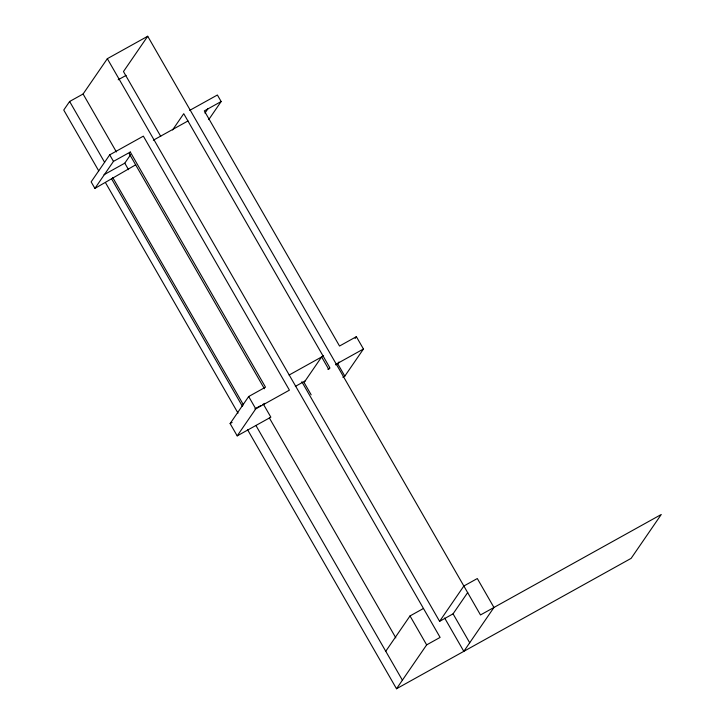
<?xml version="1.0" encoding="UTF-8"?>
<svg xmlns="http://www.w3.org/2000/svg" width="725" height="725" viewBox="0 0 725 725"><rect width="100%" height="100%" fill="white"/><g stroke="black" fill="none" stroke-linecap="round" stroke-linejoin="round"><path stroke-width="1.09" d="M247.615 429.807L396.512 688.75L631.122 558.368L661.254 514.496L480.494 614.954L147.719 36.25L107.336 58.689L83.085 94.005L69.627 101.482L63.746 110.046L98.718 170.855M147.719 36.25L123.468 71.557L160.723 136.354M94.903 188.409L113.463 161.385L130.292 152.032L265.504 387.177L248.675 396.53L230.115 423.554L237.193 435.879L255.762 408.855L289.411 390.15L143.36 136.146L109.702 154.851L91.142 181.875L94.903 188.409L135.738 164.792M130.292 152.032L129.204 153.618L264.417 388.763M104.01 174.725L124.791 163.17L130.554 154.788M172.559 129.974L183.742 113.698L329.803 367.702L328.706 369.288L321.619 356.963L304.083 382.501L311.17 394.826M204.976 113.082L208.075 108.56M208.737 119.616L221.152 101.536L217.391 95.002L189.678 110.399M335.757 364.902L337.732 363.796L338.974 361.993M355.123 338.484L356.365 336.681L363.452 349.006L344.819 376.121L342.843 377.227M385.754 651.258L410.015 615.942L423.472 608.465M301.854 381.785L439.604 621.334L463.855 586.018L477.313 578.541L493.952 607.478L463.819 651.349L444.642 617.999M396.512 688.75L426.653 644.878L440.111 637.402L107.336 58.689M439.604 621.334L453.062 613.848L467.743 592.479M118.184 79.786L126.105 75.391M221.152 101.536L204.323 110.889L339.536 346.033L356.365 336.681M153.356 140.197L187.993 120.948M289.121 375.033L323.604 355.866M254.883 408.864L260.828 405.565M262.803 404.468L264.788 403.363L263.764 404.849L270.851 417.174L237.193 435.879M295.32 386.398L305.171 380.924M335.738 364.403L363.452 349.006M230.115 423.554L232.091 422.458M327.836 369.297L329.821 368.2M337.732 363.796L344.819 376.121M453.062 613.848L469.7 642.785M410.015 615.942L426.653 644.878M124.791 163.17L128.552 169.713M83.085 94.005L116.39 151.924M269.374 417.972L395.832 637.882M109.702 154.851L113.463 161.385M248.675 396.53L255.762 408.855M69.627 101.482L104.627 162.355M255.916 425.457L402.393 680.186M112.747 177.58L243.455 404.876M111.722 179.066L242.431 406.362M105.478 182.627L238.027 413.132"/></g></svg>
